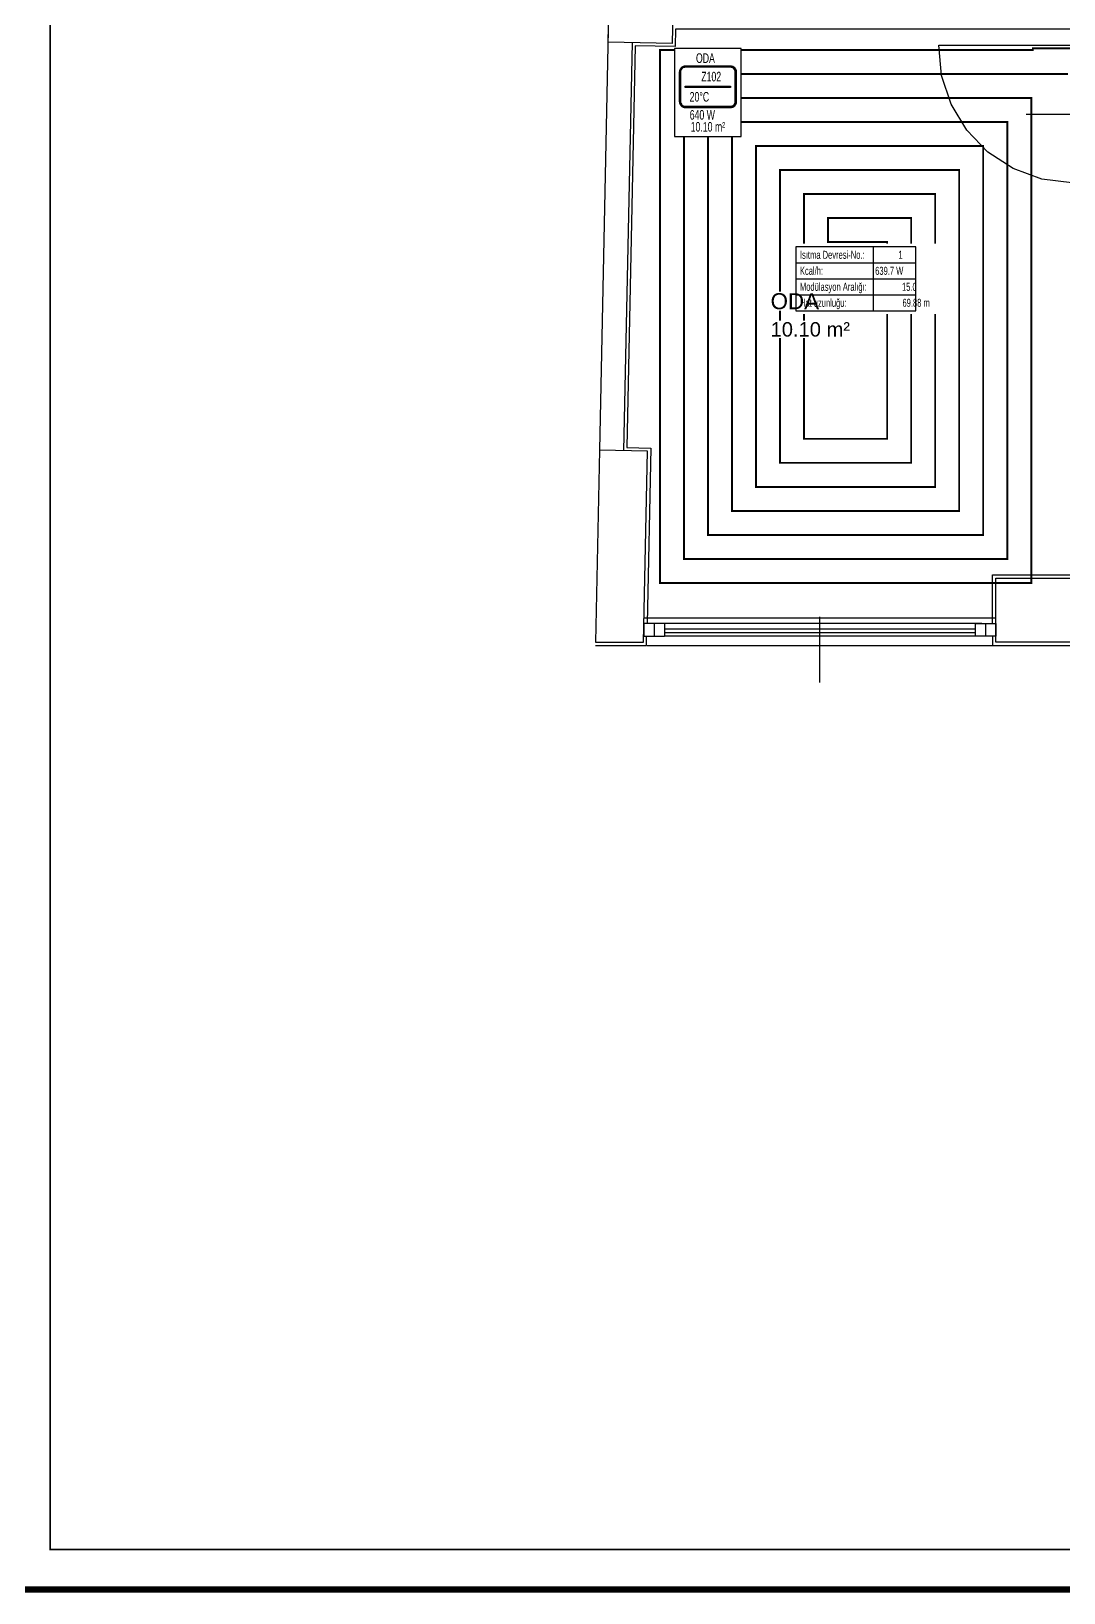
# Model space of a CAD drawing. Header units: centimetres. Extents: x -3952 to 26292, y -15092 to -10712.
# Drawn here: x 7613 to 8258, y -15052 to -14076 of the extents above; entities that cross this region are included whole.
import ezdxf
from ezdxf.enums import TextEntityAlignment as Align

# ---------------------------------------------------------------- set-up
doc = ezdxf.new("R2010")
doc.units = ezdxf.units.CM
for name, color, linetype in [('MIMARI', 8, 'Continuous'), ('MIMARI-KOLON', 8, 'Continuous'), ('MIMARI-YAZI', 8, 'Continuous'), ('MTY-ISIKAYBIMAHAL', 2, 'Continuous'), ('MTY-PAFTA', 7, 'Continuous'), ('MTY-PEX-BORU', 1, 'Continuous'), ('MTY-RADYATÖR', 7, 'Continuous'), ('MTY-TEFRIS', 15, 'Continuous')]:
    doc.layers.add(name, color=color, linetype=linetype)
doc.layers.add('ROTAS-PAFTA-SINIRI', color=8, linetype='Continuous', plot=False)
doc.styles.add('MTYCAPLT', font='arial.ttf', dxfattribs={"width": 0.65, "height": 1})
doc.styles.add('ROTAS', font='arial.ttf')

# ---------------------------------------------------------------- blocks, each defined once
blk = doc.blocks.new('ROTAS_PAFTA')
blk.add_lwpolyline([(0, 0), (1, 0), (1, 1), (0, 1)], close=True)
blk = doc.blocks.new('MTY-RADYATOR MAHAL')
at = {"layer": 'MTY-ISIKAYBIMAHAL', "color": 2}
for points in [[(-35.7, 18.4), (-35.7, -18.4, 0.414214), (-28.2, -25.9), (28.2, -25.9, 0.414214), (35.7, -18.4), (35.7, 18.4, 0.414214), (28.2, 25.9), (-28.2, 25.9, 0.414214)], [(-34.2, 18.4), (-34.2, -18.4, 0.414214), (-28.2, -24.4), (28.2, -24.4, 0.414214), (34.2, -18.4), (34.2, 18.4, 0.414214), (28.2, 24.4), (-28.2, 24.4, 0.414214)]]:
    blk.add_lwpolyline(points, format="xyb", close=True, dxfattribs=at)
at = {"layer": 'MTY-ISIKAYBIMAHAL', "color": 4}
for points in [[(-35.2, 18.4), (-35.2, -18.4, 0.414214), (-28.2, -25.4), (28.2, -25.4, 0.414214), (35.2, -18.4), (35.2, 18.4, 0.414214), (28.2, 25.4), (-28.2, 25.4, 0.414214)], [(-34.7, 18.4), (-34.7, -18.4, 0.414214), (-28.2, -24.9), (28.2, -24.9, 0.414214), (34.7, -18.4), (34.7, 18.4, 0.414214), (28.2, 24.9), (-28.2, 24.9, 0.414214)]]:
    blk.add_lwpolyline(points, format="xyb", close=True, dxfattribs=at)
at = {"layer": 'MTY-ISIKAYBIMAHAL', "color": 2}
blk.add_lwpolyline([(-28.2, 0.8), (28.2, 0.8), (28.2, -0.8), (-28.2, -0.8)], close=True, dxfattribs=at)
at = {"layer": 'MTY-ISIKAYBIMAHAL', "color": 1, "style": 'MTYCAPLT', "width": 0.65}
for tag, p in [('MAHAL_001', (-14.9, 29.8)), ('NO_001', (-8.3, 6.7))]:
    blk.add_attdef(tag, p, '', height=12, rotation=360, dxfattribs=at)
at = {"layer": 'MTY-ISIKAYBIMAHAL', "color": 4, "style": 'MTYCAPLT', "width": 0.65}
for tag, p in [('DERECE_001', (-22.8, -18.5)), ('ISIKAYBI_001', (-22.7, -41.1))]:
    blk.add_attdef(tag, p, '', height=12, rotation=360, dxfattribs=at)
blk.add_attdef('ALAN', text='', height=12, rotation=360, dxfattribs=at).set_placement((0, -50), align=Align.MIDDLE_CENTER)
blk = doc.blocks.new('MTY-ETIKET')
at = {"layer": 'MTY-RADYATÖR'}
for p, q in [((2.69, 0), (2.69, 8)), ((-7, 6), (8, 6)), ((-7, 4), (8, 4)), ((-7, 2), (8, 2))]:
    blk.add_line(p, q, dxfattribs=at)
blk.add_lwpolyline([(8, 0), (8, 8), (-7, 8), (-7, 0)], close=True, dxfattribs=at)
at = {"layer": 'MTY-RADYATÖR', "style": 'MTYCAPLT', "width": 0.65}
for s, p in [('Isıtma Devresi-No.:', (-6.5, 7)), ('Kcal/h:', (-6.5, 5)), ('Modülasyon Aralığı:', (-6.5, 3)), ('Hat uzunluğu:', (-6.5, 1))]:
    blk.add_text(s, height=1, rotation=360, dxfattribs=at).set_placement(p, align=Align.MIDDLE_LEFT)
for tag, p in [('NO1_001', (5.8, 6.5)), ('AR_001', (6.25, 2.5)), ('UZ_001', (6.31, 0.51))]:
    blk.add_attdef(tag, p, '', height=1, rotation=360, dxfattribs=at)
at = {"layer": 'MTY-RADYATÖR', "color": 2, "style": 'MTYCAPLT', "width": 0.65}
for tag, p in [('BORU_001', (-7.07, 4.59)), ('YER_001', (2.9, 4.5))]:
    blk.add_attdef(tag, p, '', height=1, dxfattribs=at)

msp = doc.modelspace()

# ---------------------------------------------------------------- linework, layer by layer
at = {"layer": 'MIMARI'}
for p, q in [((7981.92, -13688.03), (7968.25, -14338.08)), ((7988.61, -14083.36), (7983.24, -14338.4)), ((8180.19, -14085.04), (8263.37, -14085.04)), ((8234.92, -14128.05), (8271.61, -14128.05)), ((8215.71, -14443.05), (7996.02, -14443.05)), ((8002.41, -14446.34), (8002.41, -14454.26)), ((8008.89, -14446.34), (8008.88, -14454.26)), ((8207.19, -14446.34), (8008.89, -14446.34)), ((8202.99, -14449.81), (8008.88, -14449.81)), ((8105.85, -14483.29), (8105.85, -14442.12)), ((8202.99, -14446.34), (8202.99, -14454.26)), ((8209.46, -14446.34), (8209.46, -14454.26)), ((8008.88, -14452.03), (8202.99, -14452.04)), ((8202.99, -14454.27), (8008.88, -14454.26)), ((7998.02, -14460.05), (8213.69, -14460.05))]:
    msp.add_line(p, q, dxfattribs=at)
for points in [[(8264.36, -14083.05), (8264.36, -14075.05), (8015.79, -14075.05), (8015.56, -14085.93), (7990.56, -14085.41), (7985.28, -14336.44), (8000.28, -14336.75), (7998.01, -14446.39)], [(8263.37, -14171.07), (8244.57, -14168.66), (8226.77, -14162.12), (8210.89, -14151.77), (8197.71, -14138.14), (8187.91, -14121.92), (8181.97, -14103.91), (8180.19, -14085.04)], [(8213.86, -14446.34), (8213.86, -14416.05), (8264.36, -14416.05), (8264.36, -14173.05)], [(8008.89, -14446.34), (7996.02, -14446.34), (7996.02, -14454.26), (8008.88, -14454.26)], [(8202.99, -14446.34), (8215.86, -14446.34), (8215.86, -14454.26), (8202.99, -14454.26)], [(7965.72, -14460.05), (7997.73, -14460.05), (7997.73, -14454.26)], [(8213.86, -14454.26), (8213.86, -14460.05), (8277.86, -14460.05), (8277.86, -14454.26)]]:
    msp.add_lwpolyline(points, dxfattribs=at)
at = {"layer": 'MIMARI-KOLON'}
for points in [[(7974.87, -14023.06), (8014.86, -14023.9), (8013.6, -14083.89), (7973.61, -14083.05), (7974.87, -14023.06)], [(7965.72, -14458.05), (7995.73, -14458.05), (7998.24, -14338.71), (7968.25, -14338.08), (7965.72, -14458.05)], [(8215.86, -14418.05), (8275.86, -14418.05), (8275.86, -14458.05), (8215.86, -14458.05), (8215.86, -14418.05)]]:
    msp.add_lwpolyline(points, dxfattribs=at)
at = {"layer": 'MTY-PAFTA'}
for points, const_width in [([(7600, -15050), (11400, -15050), (11400, -13100), (7600, -13100)], 4), ([(7625, -15025), (11375, -15025), (11375, -13125), (7625, -13125)], 1)]:
    msp.add_lwpolyline(points, close=True, dxfattribs=dict(at, const_width=const_width))
at = {"layer": 'MTY-PEX-BORU', "const_width": 1.2}
msp.add_lwpolyline([(8377, -14087), (8239, -14087), (8239, -14088), (8238, -14088), (8006, -14088), (8006, -14421), (8238, -14421), (8238, -14118), (8036, -14118), (8036, -14391), (8208, -14391), (8208, -14148), (8066, -14148), (8066, -14361), (8178, -14361), (8178, -14178), (8096, -14178), (8096, -14331), (8148, -14331), (8148, -14208), (8111, -14208), (8111, -14193), (8163, -14193), (8163, -14346), (8081, -14346), (8081, -14163), (8193, -14163), (8193, -14376), (8051, -14376), (8051, -14133), (8223, -14133), (8223, -14406), (8021, -14406), (8021, -14103), (8238, -14103), (8261, -14103)], dxfattribs=at)

# ---------------------------------------------------------------- block references
at = {"layer": 'ROTAS-PAFTA-SINIRI', "xscale": 3800, "yscale": 1950}
msp.add_blockref('ROTAS_PAFTA', (7600, -15050), dxfattribs=at)

# ---------------------------------------------------------------- next in the draw order: wipeouts: each hides what was drawn before it
for points in [[(8015.14, -14142), (8056.86, -14142), (8056.86, -14087.08), (8015.14, -14087.08)], [(8089, -14253), (8181.26, -14253), (8181.26, -14209), (8089, -14209)]]:
    msp.add_wipeout(points)

# ---------------------------------------------------------------- next in the draw order: linework, layer by layer
at = {"layer": 'MTY-ISIKAYBIMAHAL'}
msp.add_lwpolyline([(8015.14, -14142), (8056.86, -14142), (8056.86, -14087.08), (8015.14, -14087.08)], close=True, dxfattribs=at)

# ---------------------------------------------------------------- next in the draw order: block references
at = {"layer": 'MTY-TEFRIS', "xscale": 0.5, "yscale": 0.5}
msp.add_blockref('MTY-RADYATOR MAHAL', (8036, -14111), dxfattribs=at).add_auto_attribs({'DERECE_001': '20°C', 'MAHAL_001': 'ODA', 'ISIKAYBI_001': '640 W', 'NO_001': 'Z102', 'ALAN': '10.10 m²'})

# ---------------------------------------------------------------- next in the draw order: wipeouts: each hides what was drawn before it
for points in [[(8094.77, -14250.98), (8074.17, -14250.98), (8074.17, -14238.98), (8094.77, -14238.98)], [(8120.81, -14268.07), (8074.17, -14268.07), (8074.17, -14257.07), (8120.81, -14257.07)]]:
    msp.add_wipeout(points)

# ---------------------------------------------------------------- next in the draw order: block references
at = {"layer": 'MTY-TEFRIS'}
ref = msp.add_blockref('MTY-ETIKET', (8126, -14251), dxfattribs=dict(at, xscale=5, yscale=5))
ref.add_attrib('UZ_001', '69.88 m', (8157.56, -14248.46), dxfattribs={"layer": 'MTY-RADYATÖR', "height": 5, "rotation": 359.99998, "style": 'MTYCAPLT', "width": 0.65})
ref.add_attrib('AR_001', '15.0', (8157.25, -14238.5), dxfattribs={"layer": 'MTY-RADYATÖR', "height": 5, "rotation": 359.99998, "style": 'MTYCAPLT', "width": 0.65})
ref.add_attrib('NO1_001', '1', (8155, -14218.5), dxfattribs={"layer": 'MTY-RADYATÖR', "height": 5, "rotation": 359.99998, "style": 'MTYCAPLT', "width": 0.65})
ref.add_attrib('YER_001', '639.7 W', (8140.49, -14228.5), dxfattribs={"layer": 'MTY-RADYATÖR', "color": 2, "height": 5, "style": 'MTYCAPLT', "width": 0.65})

# ---------------------------------------------------------------- next in the draw order: texts
at = {"layer": 'MIMARI-YAZI', "style": 'ROTAS'}
for s, height, p in [('ODA', 10, (8075.17, -14249.98)), ('10.10 m²', 9, (8075.17, -14267.07))]:
    msp.add_text(s, height=height, dxfattribs=at).set_placement(p)

doc.saveas('drawing.dxf')
